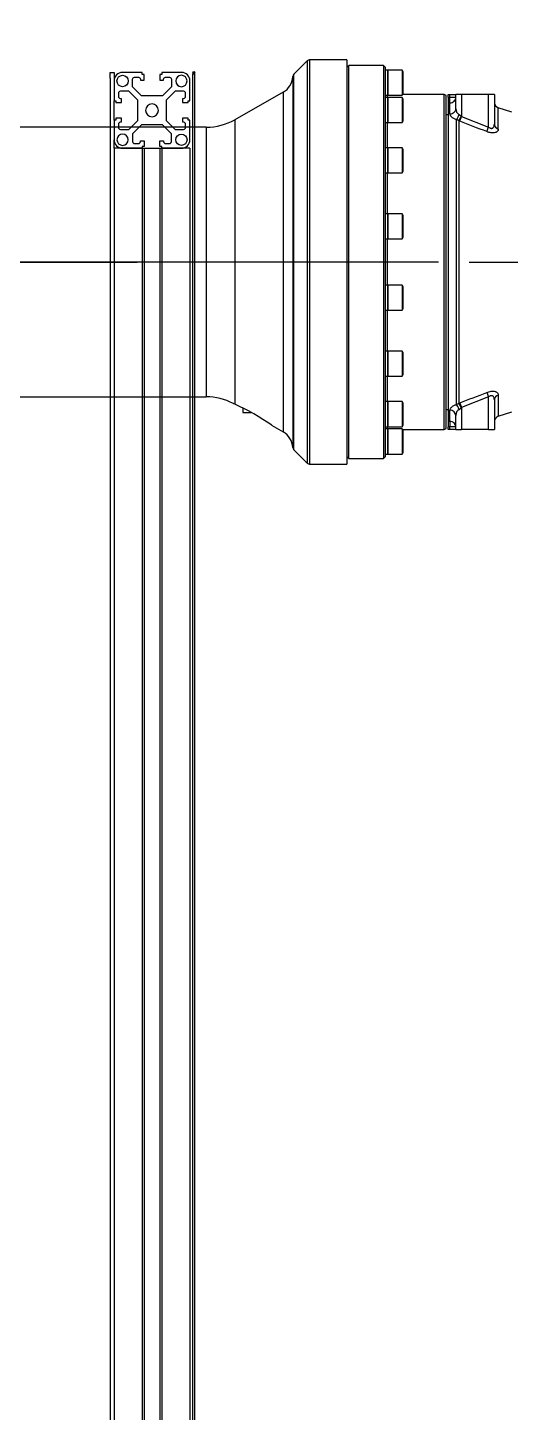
# Model space of a CAD drawing. Header units: millimetres. Extents: x 10462777 to 22643323, y 453826 to 1389191.
# Drawn here: x 11289886 to 11290140, y 582828 to 583558 of the extents above; entities that cross this region are included whole.
import ezdxf

# ---------------------------------------------------------------- set-up
doc = ezdxf.new("R2010")
doc.units = ezdxf.units.MM
doc.header["$LTSCALE"] = 200
doc.header["$MEASUREMENT"] = 0
for name, pattern in [('CENTER', [2, 1.25, -0.25, 0.25, -0.25]), ('CENTER2', [1.125, 0.75, -0.125, 0.125, -0.125]), ('PHANTOM', [2.5, 1.25, -0.25, 0.25, -0.25, 0.25, -0.25])]:
    doc.linetypes.add(name, pattern=pattern)
doc.layers.get('0').update_dxf_attribs({"linetype": 'CONTINUOUS'})
for name, color, linetype in [('$DDT_AUDIT_GENERATED_(276)', 7, 'CONTINUOUS'), ('1', 1, 'CENTER'), ('A290-7120-X219', 7, 'CONTINUOUS'), ('A290-7329-X402', 7, 'CONTINUOUS'), ('A290-7329-X501', 7, 'CONTINUOUS'), ('DV1_DEFAULT', 7, 'CONTINUOUS'), ('LIBRL_A6-BA-8X35', 7, 'CONTINUOUS'), ('LIBRL_A97L-0001-', 7, 'CONTINUOUS')]:
    doc.layers.add(name, color=color, linetype=linetype)
doc.layers.add('LAYOUT', color=8, linetype='CONTINUOUS', lineweight=25)

# ---------------------------------------------------------------- blocks, each defined once
blk = doc.blocks.new('r710ic')
at = {"layer": 'LAYOUT', "color": 3}
blk.add_circle((272041.37, 104232.63), 2050.12, dxfattribs=at)
blk = doc.blocks.new('A$C7DA30AB0')
at = {"layer": '$DDT_AUDIT_GENERATED_(276)', "color": 7, "linetype": 'Continuous', "ltscale": 25.4}
for p, q in [((4370.66, 3129.62, 0), (4369.65, 3128.6, 0)), ((4388.95, 3129.62, 0), (4370.66, 3129.62, 0)), ((4370.66, 2922.35, 0), (4370.66, 3129.62, 0)), ((4389.97, 3128.6, 0), (4388.95, 3129.62, 0)), ((4388.95, 3129.62, 0), (4388.95, 2922.35, 0)), ((4389.97, 3127.26, 0), (4389.97, 3128.6, 0)), ((4389.97, 2925.89, 0), (4389.97, 3126.63, 0)), ((4390.98, 3112.84, 0), (4390.98, 3114.05, 0)), ((4420.96, 3114.38, 0), (4399, 3114.38, 0)), ((4420.96, 2937.59, 0), (4420.96, 3114.38, 0)), ((4421.97, 3113.79, 0), (4420.96, 3114.38, 0)), ((4421.97, 2938.18, 0), (4421.97, 3113.79, 0)), ((4390.98, 3086.21, 0), (4390.98, 3099.64, 0)), ((4422.99, 3103.71, 0), (4421.97, 3103.71, 0)), ((4390.98, 3051.42, 0), (4390.98, 3073.01, 0)), ((4390.98, 3013.76, 0), (4390.98, 3038.21, 0)), ((4390.98, 2978.97, 0), (4390.98, 3000.55, 0)), ((4390.98, 2952.34, 0), (4390.98, 2965.76, 0)), ((4421.97, 2948.26, 0), (4422.99, 2948.26, 0)), ((4390.98, 2937.93, 0), (4390.98, 2939.13, 0)), ((4399, 2937.59, 0), (4420.96, 2937.59, 0)), ((4420.96, 2937.59, 0), (4421.97, 2938.18, 0)), ((4369.65, 2923.37, 0), (4370.66, 2922.35, 0)), ((4370.66, 2922.35, 0), (4388.95, 2922.35, 0)), ((4388.95, 2922.35, 0), (4389.97, 2923.37, 0)), ((4389.97, 2923.37, 0), (4389.97, 2924.72, 0))]:
    blk.add_line(p, q, dxfattribs=at)
at = {"layer": 'A290-7120-X219', "color": 7, "linetype": 'Continuous', "ltscale": 25.4}
for p, q in [((4314.78, 2949.02, 0), (4314.78, 2946.64, 0)), ((4314.78, 2946.64, 0), (4319.2, 2946.64, 0))]:
    blk.add_line(p, q, dxfattribs=at)
at = {"layer": 'A290-7329-X402', "color": 7, "linetype": 'Continuous', "ltscale": 25.4}
for p, q in [((4348.73, 3132.07, 0), (4341.78, 3125.11, 0)), ((4348.73, 3132.07, 0), (4348.73, 2919.9, 0)), ((4369.65, 3132.67, 0), (4350.17, 3132.67, 0)), ((4350.17, 2919.31, 0), (4350.17, 3132.67, 0)), ((4369.65, 3132.67, 0), (4369.65, 2919.31, 0)), ((4341.18, 3123.79, 0), (4341.18, 2928.18, 0)), ((4341.78, 2926.86, 0), (4341.78, 3125.11, 0)), ((4336.06, 3115.52, 0), (4310.61, 3101.08, 0)), ((4336.06, 3115.52, 0), (4336.06, 2936.45, 0)), ((4295.56, 3097.11, 0), (3726.04, 3097.11, 0)), ((4295.56, 3097.11, 0), (4295.56, 2954.87, 0)), ((4310.61, 3101.08, 0), (4310.61, 2951.01, 0)), ((3726.04, 2954.87, 0), (4295.56, 2954.87, 0)), ((4330.01, 2939.88, 0), (4336.06, 2936.45, 0)), ((4341.78, 2926.86, 0), (4348.73, 2919.9, 0)), ((4350.17, 2919.31, 0), (4369.65, 2919.31, 0))]:
    blk.add_line(p, q, dxfattribs=at)
for centre, radius, start, end in [((4350.17, 3130.63, 0), 2.03, 90, 135), ((4331.04, 3124.36, 0), 10.16, 299.57784, 356.79996), ((4343.21, 3123.68, 0), 2.03, 135, 176.79996), ((4295.56, 3127.59, 0), 30.48, 270, 299.57784), ((4295.56, 2924.39, 0), 30.48, 62.1086, 90), ((4302.49, 2932.77, 0), 19.96, 66.0057, 68.81072), ((4258.89, 2838.35, 0), 123.97, 54.98217, 65.34241), ((4331.04, 2927.61, 0), 10.16, 3.20004, 60.42216), ((4343.21, 2928.3, 0), 2.03, 183.20004, 225), ((4350.17, 2921.34, 0), 2.03, 225, 270)]:
    blk.add_arc(centre, radius, start, end, dxfattribs=at)
at = {"layer": 'A290-7329-X501', "color": 7, "linetype": 'Continuous', "ltscale": 25.4}
for p, q in [((4422.99, 3114.38, 0), (4424, 3114.38, 0)), ((4422.99, 3112.89, 0), (4422.99, 3114.38, 0)), ((4422.99, 3112.89, 0), (4424, 3112.89, 0)), ((4422.99, 3112.89, 0), (4422.99, 3109.99, 0)), ((4424, 3114.38, 0), (4427.05, 3114.38, 0)), ((4424, 3112.89, 0), (4424, 3114.38, 0)), ((4424, 3109.99, 0), (4424, 3112.89, 0)), ((4424, 3112.89, 0), (4427.05, 3112.89, 0)), ((4430.1, 3114.38, 0), (4427.05, 3114.38, 0)), ((4427.05, 3106.86, 0), (4427.05, 3114.38, 0)), ((4444.32, 3114.38, 0), (4430.1, 3114.38, 0)), ((4430.1, 3114.38, 0), (4430.1, 3102.74, 0)), ((4447.37, 3114.38, 0), (4444.32, 3114.38, 0)), ((4444.32, 3097.14, 0), (4444.32, 3114.38, 0)), ((4447.37, 3114.38, 0), (4447.37, 3098.65, 0)), ((4422.99, 3109.99, 0), (4422.99, 2941.98, 0)), ((4424, 3109.99, 0), (4422.99, 3109.99, 0)), ((4424, 3104.16, 0), (4424, 3109.99, 0)), ((4449.47, 3096.15, 0), (4449.47, 3107.36, 0)), ((4456.52, 3105.04, 0), (4449.47, 3107.36, 0)), ((4427.42, 2950.84, 0), (4427.42, 3101.13, 0)), ((4428.69, 3100.48, 0), (4428.69, 2951.49, 0)), ((4429.15, 3100.29, 0), (4428.69, 3100.48, 0)), ((4429.15, 3100.29, 0), (4430.1, 3102.74, 0)), ((4429.87, 3102.93, 0), (4430.1, 3102.74, 0)), ((4430.1, 3102.74, 0), (4444.32, 3097.14, 0)), ((4443.37, 3094.76, 0), (4444.32, 3097.14, 0)), ((4428.69, 2951.49, 0), (4429.15, 2951.68, 0)), ((4429.15, 2951.68, 0), (4430.1, 2949.24, 0)), ((4444.32, 2954.83, 0), (4430.1, 2949.24, 0)), ((4443.37, 2957.22, 0), (4444.32, 2954.83, 0)), ((4444.32, 2937.59, 0), (4444.32, 2954.83, 0)), ((4447.37, 2953.32, 0), (4447.37, 2937.59, 0)), ((4449.47, 2955.82, 0), (4449.47, 2944.62, 0)), ((4424, 2941.98, 0), (4424, 2947.81, 0)), ((4427.05, 2937.59, 0), (4427.05, 2945.11, 0)), ((4430.1, 2949.24, 0), (4429.87, 2949.05, 0)), ((4430.1, 2949.24, 0), (4430.1, 2937.59, 0)), ((4449.47, 2944.62, 0), (4456.52, 2946.93, 0)), ((4422.99, 2941.98, 0), (4424, 2941.98, 0)), ((4422.99, 2941.98, 0), (4422.99, 2939.08, 0)), ((4424, 2939.08, 0), (4422.99, 2939.08, 0)), ((4422.99, 2937.59, 0), (4422.99, 2939.08, 0)), ((4424, 2937.59, 0), (4422.99, 2937.59, 0)), ((4424, 2941.98, 0), (4424, 2939.08, 0)), ((4424, 2937.59, 0), (4424, 2939.08, 0)), ((4427.05, 2939.08, 0), (4424, 2939.08, 0)), ((4427.05, 2937.59, 0), (4424, 2937.59, 0)), ((4427.05, 2937.59, 0), (4430.1, 2937.59, 0)), ((4444.32, 2937.59, 0), (4430.1, 2937.59, 0)), ((4444.32, 2937.59, 0), (4447.37, 2937.59, 0))]:
    blk.add_line(p, q, dxfattribs=at)
for centre, radius, start, end in [((4430.81, 3106.87, 0), 3.76, 180.21916, 236.92737), ((4450.42, 3110.25, 0), 3.05, 180, 251.83404), ((4404.4, 3054.82, 0), 51.72, 61.99331, 63.57171), ((4424.81, 3097.06, 0), 7.75, 49.24764, 59.35872), ((3670.33, 1129.6, 0), 2111.74, 68.52665, 68.94078), ((4404.29, 2997.36, 0), 51.96, 296.43186, 298.00313), ((3670.33, 4922.37, 0), 2111.73, 291.05922, 291.47335), ((4430.81, 2945.1, 0), 3.76, 123.05213, 179.80134), ((4424.81, 2954.91, 0), 7.74, 300.63947, 310.75417), ((4450.42, 2941.72, 0), 3.05, 108.16596, 180)]:
    blk.add_arc(centre, radius, start, end, dxfattribs=at)
for centre, major_axis, ratio, start_param, end_param in [((4424, 3112.89, 0), (-3.05, 0), 0.950374, 1.570796, 3.141593), ((4424, 3106.86, 0), (-3.05, 0), 0.884433, 1.570796, 3.141593), ((4427.42, 3103.72, 0), (-0.88, -2.92), 0.424441, 0.62059, 1.698863), ((4429.64, 3102.93, 0), (-1.22, -2.79), 0.069843, 0.534932, 1.601298), ((4450.42, 3098.65, 0), (3.05, 0), 0.8623, 3.141593, 4.395333), ((4427.42, 2948.25, 0), (-0.88, 2.92), 0.424441, 4.584322, 5.662596), ((4429.64, 2949.05, 0), (-1.22, 2.79), 0.069843, 4.681887, 5.748253), ((4450.42, 2953.32, 0), (3.05, 0), 0.8623, 1.887852, 3.141593), ((4424, 2945.11, 0), (-3.05, 0), 0.884433, 3.141593, 4.712389), ((4424, 2939.08, 0), (-3.05, 0), 0.950374, 3.141593, 4.712389)]:
    blk.add_ellipse(centre, major_axis=major_axis, ratio=ratio, start_param=start_param, end_param=end_param, dxfattribs=at)
for points, knots in [([(4427.42, 3101.13, 0), (4426.88, 3101.29, 0), (4426.4, 3101.49, 0), (4425.77, 3101.83, 0), (4425.57, 3101.95, 0), (4425.21, 3102.2, 0), (4425.05, 3102.33, 0), (4424.75, 3102.6, 0), (4424.62, 3102.74, 0), (4424.4, 3103.02, 0), (4424.31, 3103.16, 0), (4424.16, 3103.44, 0), (4424.1, 3103.59, 0), (4424.02, 3103.88, 0), (4424, 3104.02, 0), (4424, 3104.16, 0)], [0, 0, 0, 0, 0.25, 0.25, 0.375, 0.375, 0.5, 0.5, 0.625, 0.625, 0.75, 0.75, 0.875, 0.875, 1, 1, 1, 1]), ([(4444.32, 3097.14, 0), (4444.51, 3097, 0), (4444.71, 3096.86, 0), (4445.13, 3096.64, 0), (4445.34, 3096.56, 0), (4445.67, 3096.5, 0), (4445.77, 3096.49, 0), (4445.98, 3096.49, 0), (4446.08, 3096.5, 0), (4446.27, 3096.55, 0), (4446.35, 3096.58, 0), (4446.52, 3096.66, 0), (4446.59, 3096.71, 0), (4446.8, 3096.87, 0), (4446.91, 3097, 0), (4447.09, 3097.29, 0), (4447.16, 3097.44, 0), (4447.33, 3097.93, 0), (4447.37, 3098.28, 0), (4447.37, 3098.65, 0)], [0, 0, 0, 0, 0.125, 0.125, 0.25, 0.25, 0.3125, 0.3125, 0.375, 0.375, 0.4375, 0.4375, 0.5, 0.5, 0.625, 0.625, 0.75, 0.75, 1, 1, 1, 1]), ([(4449.47, 3096.15, 0), (4449.47, 3095.94, 0), (4449.44, 3095.74, 0), (4449.33, 3095.45, 0), (4449.29, 3095.36, 0), (4449.18, 3095.18, 0), (4449.12, 3095.09, 0), (4448.91, 3094.84, 0), (4448.73, 3094.69, 0), (4448.41, 3094.5, 0), (4448.29, 3094.44, 0), (4448.04, 3094.34, 0), (4447.9, 3094.29, 0), (4447.48, 3094.17, 0), (4447.16, 3094.12, 0), (4446.64, 3094.1, 0), (4446.46, 3094.09, 0), (4446.1, 3094.11, 0), (4445.91, 3094.12, 0), (4445.53, 3094.17, 0), (4445.34, 3094.2, 0), (4444.94, 3094.27, 0), (4444.75, 3094.32, 0), (4444.15, 3094.47, 0), (4443.76, 3094.6, 0), (4443.37, 3094.76, 0)], [0, 0, 0, 0, 0.125, 0.125, 0.1875, 0.1875, 0.25, 0.25, 0.375, 0.375, 0.4375, 0.4375, 0.5, 0.5, 0.625, 0.625, 0.6875, 0.6875, 0.75, 0.75, 0.8125, 0.8125, 0.875, 0.875, 1, 1, 1, 1]), ([(4424, 2947.81, 0), (4424, 2948.1, 0), (4424.08, 2948.38, 0), (4424.31, 2948.81, 0), (4424.4, 2948.96, 0), (4424.62, 2949.24, 0), (4424.75, 2949.38, 0), (4425.04, 2949.64, 0), (4425.21, 2949.77, 0), (4425.57, 2950.02, 0), (4425.77, 2950.15, 0), (4426.4, 2950.49, 0), (4426.88, 2950.68, 0), (4427.42, 2950.84, 0)], [0, 0, 0, 0, 0.25, 0.25, 0.375, 0.375, 0.5, 0.5, 0.625, 0.625, 0.75, 0.75, 1, 1, 1, 1]), ([(4443.37, 2957.22, 0), (4443.76, 2957.37, 0), (4444.15, 2957.5, 0), (4444.94, 2957.71, 0), (4445.33, 2957.78, 0), (4445.9, 2957.85, 0), (4446.09, 2957.87, 0), (4446.45, 2957.88, 0), (4446.63, 2957.88, 0), (4447.15, 2957.85, 0), (4447.47, 2957.8, 0), (4447.9, 2957.68, 0), (4448.03, 2957.64, 0), (4448.29, 2957.53, 0), (4448.4, 2957.48, 0), (4448.73, 2957.28, 0), (4448.91, 2957.13, 0), (4449.19, 2956.8, 0), (4449.3, 2956.62, 0), (4449.44, 2956.24, 0), (4449.47, 2956.03, 0), (4449.47, 2955.82, 0)], [0, 0, 0, 0, 0.125, 0.125, 0.25, 0.25, 0.3125, 0.3125, 0.375, 0.375, 0.5, 0.5, 0.5625, 0.5625, 0.625, 0.625, 0.75, 0.75, 0.875, 0.875, 1, 1, 1, 1]), ([(4447.37, 2953.32, 0), (4447.37, 2953.69, 0), (4447.33, 2954.04, 0), (4447.17, 2954.52, 0), (4447.09, 2954.68, 0), (4446.91, 2954.97, 0), (4446.8, 2955.1, 0), (4446.53, 2955.32, 0), (4446.37, 2955.4, 0), (4446.09, 2955.47, 0), (4445.99, 2955.48, 0), (4445.78, 2955.48, 0), (4445.67, 2955.47, 0), (4445.35, 2955.41, 0), (4445.13, 2955.33, 0), (4444.71, 2955.11, 0), (4444.51, 2954.98, 0), (4444.32, 2954.83, 0)], [0, 0, 0, 0, 0.25, 0.25, 0.375, 0.375, 0.5, 0.5, 0.625, 0.625, 0.6875, 0.6875, 0.75, 0.75, 0.875, 0.875, 1, 1, 1, 1])]:
    blk.add_open_spline(points, degree=3, knots=knots, dxfattribs=at)
at = {"layer": 'DV1_DEFAULT', "color": 1, "linetype": 'CENTER2', "ltscale": 7}
for p, q in [((5992.89, 3025.99, 0), (0, 3025.99, 0)), ((59.09, 3025.99, 0), (6051.98, 3025.99, 0))]:
    blk.add_line(p, q, dxfattribs=at)
at = {"layer": 'LAYOUT', "color": 6, "linetype": 'PHANTOM'}
blk.add_circle((3030.45, 3025.99, 0), 2693.02, dxfattribs=at)
at = {"layer": 'LIBRL_A6-BA-8X35', "color": 7, "linetype": 'Continuous', "ltscale": 25.4}
for p, q in [((4391.19, 3127.26, 0), (4391.19, 3114.05, 0)), ((4398.81, 3127.26, 0), (4391.19, 3127.26, 0)), ((4398.81, 3127.26, 0), (4398.81, 3114.05, 0)), ((4399.32, 3126.38, 0), (4398.81, 3127.26, 0)), ((4399.32, 3114.93, 0), (4399.32, 3126.38, 0)), ((4391.19, 3114.05, 0), (4398.81, 3114.05, 0)), ((4391.19, 3112.84, 0), (4391.19, 3099.64, 0)), ((4398.81, 3112.84, 0), (4391.19, 3112.84, 0)), ((4398.81, 3114.05, 0), (4399.32, 3114.93, 0)), ((4398.81, 3112.84, 0), (4398.81, 3099.64, 0)), ((4399.32, 3111.96, 0), (4398.81, 3112.84, 0)), ((4399.32, 3100.52, 0), (4399.32, 3111.96, 0)), ((4391.19, 3099.64, 0), (4398.81, 3099.64, 0)), ((4398.81, 3099.64, 0), (4399.32, 3100.52, 0)), ((4391.19, 3086.21, 0), (4391.19, 3073.01, 0)), ((4398.81, 3086.21, 0), (4391.19, 3086.21, 0)), ((4398.81, 3086.21, 0), (4398.81, 3073.01, 0)), ((4399.32, 3085.33, 0), (4398.81, 3086.21, 0)), ((4399.32, 3073.89, 0), (4399.32, 3085.33, 0)), ((4391.19, 3073.01, 0), (4398.81, 3073.01, 0)), ((4398.81, 3073.01, 0), (4399.32, 3073.89, 0)), ((4391.19, 3051.42, 0), (4391.19, 3038.21, 0)), ((4398.81, 3051.42, 0), (4391.19, 3051.42, 0)), ((4398.81, 3051.42, 0), (4398.81, 3038.21, 0)), ((4399.32, 3050.54, 0), (4398.81, 3051.42, 0)), ((4399.32, 3039.09, 0), (4399.32, 3050.54, 0)), ((4398.81, 3038.21, 0), (4399.32, 3039.09, 0)), ((4391.19, 3038.21, 0), (4398.81, 3038.21, 0)), ((4391.19, 3013.76, 0), (4391.19, 3000.55, 0)), ((4398.81, 3013.76, 0), (4391.19, 3013.76, 0)), ((4399.32, 3012.88, 0), (4398.81, 3013.76, 0)), ((4398.81, 3013.76, 0), (4398.81, 3000.55, 0)), ((4399.32, 3001.43, 0), (4399.32, 3012.88, 0)), ((4391.19, 3000.55, 0), (4398.81, 3000.55, 0)), ((4398.81, 3000.55, 0), (4399.32, 3001.43, 0)), ((4391.19, 2978.97, 0), (4391.19, 2965.76, 0)), ((4398.81, 2978.97, 0), (4391.19, 2978.97, 0)), ((4399.32, 2978.09, 0), (4398.81, 2978.97, 0)), ((4398.81, 2978.97, 0), (4398.81, 2965.76, 0)), ((4399.32, 2966.64, 0), (4399.32, 2978.09, 0)), ((4391.19, 2965.76, 0), (4398.81, 2965.76, 0)), ((4398.81, 2965.76, 0), (4399.32, 2966.64, 0)), ((4391.19, 2952.34, 0), (4391.19, 2939.13, 0)), ((4398.81, 2952.34, 0), (4391.19, 2952.34, 0)), ((4399.32, 2951.46, 0), (4398.81, 2952.34, 0)), ((4398.81, 2952.34, 0), (4398.81, 2939.13, 0)), ((4399.32, 2940.01, 0), (4399.32, 2951.46, 0)), ((4391.19, 2939.13, 0), (4398.81, 2939.13, 0)), ((4391.19, 2937.93, 0), (4391.19, 2924.72, 0)), ((4398.81, 2937.93, 0), (4391.19, 2937.93, 0)), ((4398.81, 2939.13, 0), (4399.32, 2940.01, 0)), ((4398.81, 2937.93, 0), (4398.81, 2924.72, 0)), ((4399.32, 2937.05, 0), (4398.81, 2937.93, 0)), ((4399.32, 2925.6, 0), (4399.32, 2937.05, 0)), ((4391.19, 2924.72, 0), (4398.81, 2924.72, 0)), ((4398.81, 2924.72, 0), (4399.32, 2925.6, 0))]:
    blk.add_line(p, q, dxfattribs=at)
at = {"layer": 'LIBRL_A97L-0001-', "color": 7, "linetype": 'Continuous', "ltscale": 25.4}
for p, q in [((4389.97, 3126.09, 0), (4389.97, 3127.26, 0)), ((4391.19, 3127.26, 0), (4389.97, 3127.26, 0)), ((4391.19, 3114.05, 0), (4391.19, 3127.26, 0)), ((4389.97, 3114.05, 0), (4391.19, 3114.05, 0)), ((4389.97, 3109.83, 0), (4389.97, 3112.84, 0)), ((4391.19, 3112.84, 0), (4389.97, 3112.84, 0)), ((4391.19, 3099.64, 0), (4391.19, 3112.84, 0)), ((4389.97, 3099.64, 0), (4391.19, 3099.64, 0)), ((4391.19, 3086.21, 0), (4389.97, 3086.21, 0)), ((4389.97, 3080.8, 0), (4389.97, 3085.16, 0)), ((4391.19, 3073.01, 0), (4391.19, 3086.21, 0)), ((4389.97, 3073.01, 0), (4391.19, 3073.01, 0)), ((4391.19, 3051.42, 0), (4389.97, 3051.42, 0)), ((4389.97, 3043.43, 0), (4389.97, 3048.57, 0)), ((4391.19, 3038.21, 0), (4391.19, 3051.42, 0)), ((4389.97, 3038.21, 0), (4391.19, 3038.21, 0)), ((4391.19, 3013.76, 0), (4389.97, 3013.76, 0)), ((4391.19, 3000.55, 0), (4391.19, 3013.76, 0)), ((4389.97, 3003.41, 0), (4389.97, 3008.54, 0)), ((4389.97, 3000.55, 0), (4391.19, 3000.55, 0)), ((4391.19, 2978.97, 0), (4389.97, 2978.97, 0)), ((4391.19, 2965.76, 0), (4391.19, 2978.97, 0)), ((4389.97, 2966.82, 0), (4389.97, 2971.17, 0)), ((4389.97, 2965.76, 0), (4391.19, 2965.76, 0)), ((4391.19, 2952.34, 0), (4389.97, 2952.34, 0)), ((4391.19, 2939.13, 0), (4391.19, 2952.34, 0)), ((4389.97, 2939.13, 0), (4389.97, 2942.15, 0)), ((4389.97, 2939.13, 0), (4391.19, 2939.13, 0)), ((4391.19, 2937.93, 0), (4389.97, 2937.93, 0)), ((4391.19, 2924.72, 0), (4391.19, 2937.93, 0)), ((4389.97, 2924.72, 0), (4389.97, 2925.89, 0)), ((4389.97, 2924.72, 0), (4391.19, 2924.72, 0))]:
    blk.add_line(p, q, dxfattribs=at)

msp = doc.modelspace()

# ---------------------------------------------------------------- linework, layer by layer
at = {"layer": '1', "color": 252, "linetype": 'Continuous'}
for p, q in [((11289929.35554, 583534.42541, 0), (11289931.35557, 583534.42541, 0)), ((11289929.35554, 583531.42536, 0), (11289929.35554, 583534.42541, 0)), ((11289929.35554, 583531.42536, 0), (11289929.35554, 582401.41275, 0)), ((11289931.35557, 583534.42541, 0), (11289931.35557, 583531.42536, 0)), ((11289931.35557, 583529.92534, 0), (11289931.35557, 583519.52519, 0)), ((11289946.25578, 583534.42541, 0), (11289935.85564, 583534.42541, 0)), ((11289941.10571, 583526.79662, 0), (11289941.10571, 583530.92536, 0)), ((11289942.10573, 583531.92537, 0), (11289944.25576, 583531.92537, 0)), ((11289945.25577, 583530.92536, 0), (11289945.25577, 583530.42535, 0)), ((11289945.25577, 583530.42535, 0), (11289947.2558, 583530.42535, 0)), ((11289946.25578, 583533.42539, 0), (11289946.25578, 583534.42541, 0)), ((11289947.2558, 583533.42539, 0), (11289946.25578, 583533.42539, 0)), ((11289947.2558, 583530.42535, 0), (11289947.2558, 583533.42539, 0)), ((11289955.45591, 583533.42539, 0), (11289955.45591, 583530.42535, 0)), ((11289956.45593, 583533.42539, 0), (11289955.45591, 583533.42539, 0)), ((11289955.45591, 583530.42535, 0), (11289957.45594, 583530.42535, 0)), ((11289966.85608, 583534.42541, 0), (11289956.45593, 583534.42541, 0)), ((11289956.45593, 583534.42541, 0), (11289956.45593, 583533.42539, 0)), ((11289957.45594, 583530.42535, 0), (11289957.45594, 583530.92536, 0)), ((11289958.45596, 583531.92537, 0), (11289960.60599, 583531.92537, 0)), ((11289961.606, 583530.92536, 0), (11289961.606, 583526.79662, 0)), ((11289971.35614, 583519.52519, 0), (11289971.35614, 583529.92534, 0)), ((11289972.85616, 583534.42541, 0), (11289972.85616, 583533.68756, 0)), ((11289972.85616, 582401.42076, 0), (11289972.85616, 583533.68772, 0)), ((11289972.85616, 583533.68772, 0), (11289973.86018, 583533.68772, 0)), ((11289973.35617, 583534.42541, 0), (11289973.35617, 583533.68756, 0)), ((11289973.36017, 583533.68772, 0), (11289973.36017, 583534.42541, 0)), ((11289973.86018, 583533.68772, 0), (11289973.86018, 583534.42541, 0)), ((11289973.86018, 582401.42076, 0), (11289973.86018, 583533.68772, 0)), ((11289933.85561, 583521.52522, 0), (11289933.85561, 583523.67525, 0)), ((11289934.85562, 583524.67527, 0), (11289938.98436, 583524.67527, 0)), ((11289938.98436, 583524.67527, 0), (11289943.65575, 583520.00388, 0)), ((11289945.7771, 583522.12523, 0), (11289941.10571, 583526.79662, 0)), ((11289956.93462, 583522.12523, 0), (11289945.7771, 583522.12523, 0)), ((11289961.606, 583526.79662, 0), (11289956.93462, 583522.12523, 0)), ((11289959.05597, 583520.00388, 0), (11289963.72735, 583524.67527, 0)), ((11289963.72735, 583524.67527, 0), (11289967.85609, 583524.67527, 0)), ((11289968.85611, 583523.67525, 0), (11289968.85611, 583521.52522, 0)), ((11289931.35557, 583519.52519, 0), (11289932.35559, 583519.52519, 0)), ((11289931.35557, 583509.3083, 0), (11289931.35557, 583519.52001, 0)), ((11289932.35559, 583519.52519, 0), (11289932.35559, 583518.52518, 0)), ((11289932.35559, 583518.52518, 0), (11289935.35563, 583518.52518, 0)), ((11289935.35563, 583520.52521, 0), (11289934.85562, 583520.52521, 0)), ((11289935.35563, 583518.52518, 0), (11289935.35563, 583520.52521, 0)), ((11289943.65575, 583520.00388, 0), (11289943.65575, 583508.84636, 0)), ((11289959.05597, 583508.84636, 0), (11289959.05597, 583520.00388, 0)), ((11289967.35608, 583520.52521, 0), (11289967.35608, 583518.52518, 0)), ((11289967.85609, 583520.52521, 0), (11289967.35608, 583520.52521, 0)), ((11289967.35608, 583518.52518, 0), (11289970.35613, 583518.52518, 0)), ((11289970.35613, 583519.52519, 0), (11289971.35614, 583519.52519, 0)), ((11289970.35613, 583518.52518, 0), (11289970.35613, 583519.52519, 0)), ((11289932.35559, 583509.32505, 0), (11289931.35557, 583509.32505, 0)), ((11289931.35557, 583509.32505, 0), (11289931.35557, 583498.9249, 0)), ((11289932.35559, 583510.32506, 0), (11289932.35559, 583509.32505, 0)), ((11289935.35563, 583510.32506, 0), (11289932.35559, 583510.32506, 0)), ((11289933.85561, 583505.17499, 0), (11289933.85561, 583507.32502, 0)), ((11289934.85562, 583508.32504, 0), (11289935.35563, 583508.32504, 0)), ((11289935.35563, 583508.32504, 0), (11289935.35563, 583510.32506, 0)), ((11289943.65575, 583508.84636, 0), (11289938.98436, 583504.17498, 0)), ((11289945.7771, 583506.72501, 0), (11289941.10571, 583502.05363, 0)), ((11289956.93462, 583506.72501, 0), (11289945.7771, 583506.72501, 0)), ((11289961.606, 583502.05363, 0), (11289956.93462, 583506.72501, 0)), ((11289963.72735, 583504.17498, 0), (11289959.05597, 583508.84636, 0)), ((11289967.35608, 583510.32506, 0), (11289967.35608, 583508.32504, 0)), ((11289970.35613, 583510.32506, 0), (11289967.35608, 583510.32506, 0)), ((11289967.35608, 583508.32504, 0), (11289967.85609, 583508.32504, 0)), ((11289968.85611, 583507.32502, 0), (11289968.85611, 583505.17499, 0)), ((11289970.35613, 583509.32505, 0), (11289970.35613, 583510.32506, 0)), ((11289971.35614, 583509.32505, 0), (11289970.35613, 583509.32505, 0)), ((11289971.35614, 583498.9249, 0), (11289971.35614, 583509.32505, 0)), ((11289938.98436, 583504.17498, 0), (11289934.85562, 583504.17498, 0)), ((11289941.10571, 583502.05363, 0), (11289941.10571, 583497.92489, 0)), ((11289961.606, 583497.92489, 0), (11289961.606, 583502.05363, 0)), ((11289967.85609, 583504.17498, 0), (11289963.72735, 583504.17498, 0)), ((11289931.35557, 583494.41415, 0), (11289931.35557, 583498.92225, 0)), ((11289931.35557, 583494.42484, 0), (11289931.35557, 582401.41056, 0)), ((11289935.85564, 583494.42484, 0), (11289931.35557, 583494.42484, 0)), ((11289935.85564, 583494.42484, 0), (11289946.25578, 583494.42484, 0)), ((11289946.25578, 583494.42484, 0), (11289935.85564, 583494.42484, 0)), ((11289942.10573, 583496.92487, 0), (11289944.25576, 583496.92487, 0)), ((11289945.25577, 583497.92489, 0), (11289945.25577, 583498.42489, 0)), ((11289945.25577, 583498.42489, 0), (11289947.2558, 583498.42489, 0)), ((11289947.2558, 583495.42485, 0), (11289946.25578, 583495.42485, 0)), ((11289946.25578, 583495.42485, 0), (11289946.25578, 583494.42484, 0)), ((11289946.25578, 583494.42484, 0), (11289946.25578, 582401.41056, 0)), ((11289946.25578, 583494.42484, 0), (11289947.2558, 583494.42484, 0)), ((11289947.2558, 583498.42489, 0), (11289947.2558, 583495.42485, 0)), ((11289947.2558, 583494.42484, 0), (11289947.2558, 582401.41056, 0)), ((11289947.25582, 583494.42484, 0), (11289955.4559, 583494.42484, 0)), ((11289955.45591, 583495.42485, 0), (11289955.45591, 583498.42489, 0)), ((11289955.45591, 583498.42489, 0), (11289957.45594, 583498.42489, 0)), ((11289956.45593, 583495.42485, 0), (11289955.45591, 583495.42485, 0)), ((11289955.45591, 583494.42484, 0), (11289955.45591, 582401.41056, 0)), ((11289955.45591, 583494.42484, 0), (11289956.45593, 583494.42484, 0)), ((11289956.45593, 583494.42484, 0), (11289956.45593, 583495.42485, 0)), ((11289956.45593, 583494.42484, 0), (11289966.85608, 583494.42484, 0)), ((11289966.85608, 583494.42484, 0), (11289956.45593, 583494.42484, 0)), ((11289956.45593, 583494.42484, 0), (11289956.45593, 582401.41056, 0)), ((11289957.45594, 583498.42489, 0), (11289957.45594, 583497.92489, 0)), ((11289958.45596, 583496.92487, 0), (11289960.60599, 583496.92487, 0)), ((11289971.35614, 583494.42484, 0), (11289966.85608, 583494.42484, 0)), ((11289971.35614, 583494.42484, 0), (11289971.35614, 582401.41056, 0))]:
    msp.add_line(p, q, dxfattribs=at)
for centre in [(11289935.85564, 583529.92534, 0), (11289966.85608, 583498.9249, 0)]:
    msp.add_circle(centre, 3.00004, dxfattribs=at)
at = {"layer": '1', "color": 252, "linetype": 'Continuous', "extrusion": (0, 0, -1)}
for centre, radius in [((-11289966.85608, 583529.92534, 0), 3.00004), ((-11289951.35586, 583514.42512, 0), 3.40005), ((-11289935.85564, 583498.9249, 0), 3.00004)]:
    msp.add_circle(centre, radius, dxfattribs=at)
at = {"layer": '1', "color": 252, "linetype": 'Continuous'}
for centre, radius, start, end in [((11289935.85564, 583529.92534, 0), 4.50006, 90, 180), ((11289966.85608, 583529.92534, 0), 4.50006, 0, 90), ((11289935.85564, 583498.9249, 0), 4.50006, 180, 270), ((11289942.10573, 583497.92489, 0), 1.00001, 180, 270), ((11289944.25576, 583497.92489, 0), 1.00001, 270, 0), ((11289958.45596, 583497.92489, 0), 1.00001, 180, 270), ((11289960.60599, 583497.92489, 0), 1.00001, 270, 0), ((11289966.85608, 583498.9249, 0), 4.50006, 270, 0)]:
    msp.add_arc(centre, radius, start, end, dxfattribs=at)
at = {"layer": '1', "color": 252, "linetype": 'Continuous', "extrusion": (0, 0, -1)}
for centre, radius, start, end in [((-11289942.10573, 583530.92536, 0), 1.00001, 0, 90), ((-11289944.25576, 583530.92536, 0), 1.00001, 90, 180), ((-11289958.45596, 583530.92536, 0), 1.00001, 0, 90), ((-11289960.60599, 583530.92536, 0), 1.00001, 90, 180), ((-11289973.35817, 583534.42541, 0), 0.50201, 0, 180), ((-11289973.35817, 583534.42541, 0), 0.002, 0, 180), ((-11289934.85562, 583523.67525, 0), 1.00001, 0, 90), ((-11289934.85562, 583521.52522, 0), 1.00001, 270, 0), ((-11289967.85609, 583523.67525, 0), 1.00001, 90, 180), ((-11289967.85609, 583521.52522, 0), 1.00001, 180, 270), ((-11289934.85562, 583507.32502, 0), 1.00001, 0, 90), ((-11289967.85609, 583507.32502, 0), 1.00001, 90, 180), ((-11289934.85562, 583505.17499, 0), 1.00001, 270, 0), ((-11289967.85609, 583505.17499, 0), 1.00001, 180, 270)]:
    msp.add_arc(centre, radius, start, end, dxfattribs=at)

# ---------------------------------------------------------------- block references
at = {"ltscale": 10}
msp.add_blockref('A$C7DA30AB0', (11285684.40366, 580408.4363), dxfattribs=at)
at = {"layer": 'LAYOUT', "color": 2, "rotation": 270}
msp.add_blockref('r710ic', (11186875.24796, 856316.46559, 0), dxfattribs=at)

doc.saveas('drawing.dxf')
